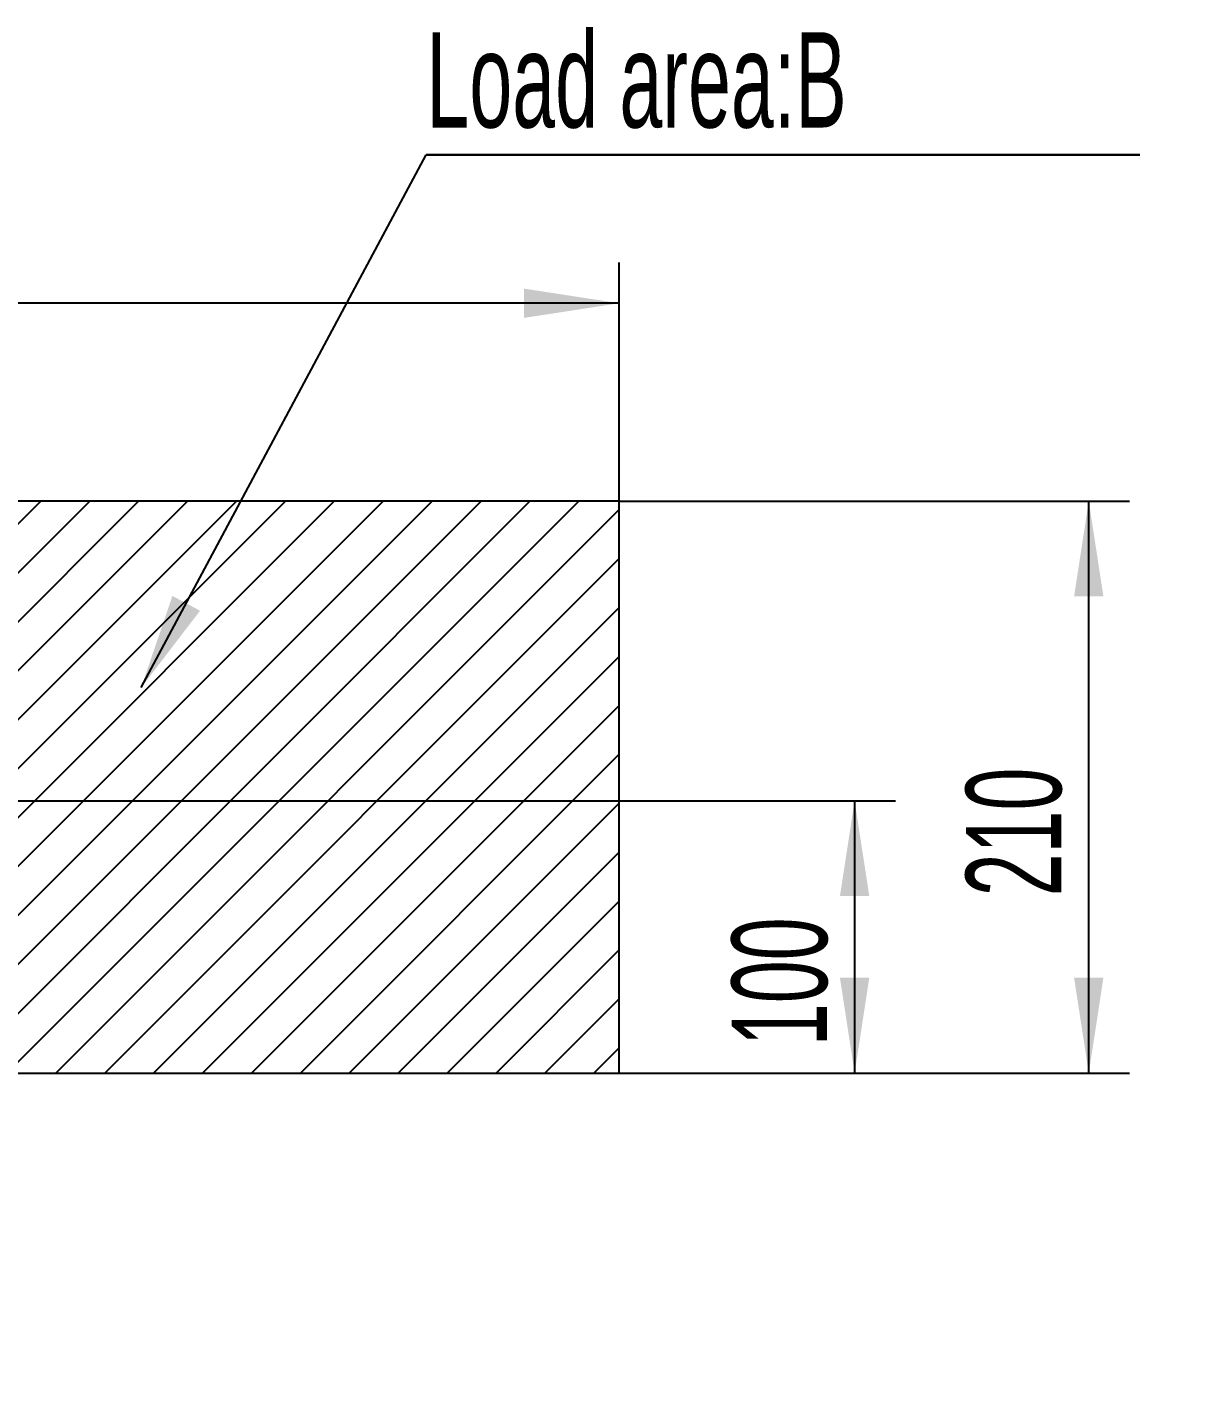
# Model space of a CAD drawing. Header units: millimetres. Extents: x -280 to 408, y 33 to 269.
# Drawn here: x 135.03 to 177.91, y 201.98 to 251.71 of the extents above; entities that cross this region are included whole.
import ezdxf

# ---------------------------------------------------------------- set-up
doc = ezdxf.new("R2010")
doc.units = ezdxf.units.MM
doc.layers.add('FORMAT', color=7, linetype='Continuous')
doc.styles.add('SLDTEXTSTYLE0', font='TXT', dxfattribs={"width": 0.605})
doc.dimstyles.new('SLDDIMSTYLE0', dxfattribs={"dimtxt": 0, "dimasz": 3.5, "dimexe": 0, "dimexo": 0.0625, "dimgap": 0, "dimtad": 0, "dimtih": 1, "dimtoh": 1, "dimdec": 0, "dimrnd": 1e-09, "dimzin": 0, "dimdsep": 46, "dimtxsty": 'Standard', "dimsah": 1, "dimcen": 0.09, "dimadec": 0, "dimazin": 0, "dimtfac": 3.5, "dimtdec": 0, "dimtofl": 0, "dimtmove": 0, "dimatfit": 3, "dimfxl": 1, "dimfrac": 2, "dimtolj": 1, "dimtzin": 0, "dimarcsym": 0})
doc.dimstyles.new('SLDDIMSTYLE1', dxfattribs={"dimtxt": 3.5, "dimasz": 3.5, "dimexe": 0, "dimexo": 0.0625, "dimgap": 0.875, "dimtad": 1, "dimtoh": 1, "dimlfac": 10, "dimrnd": 1e-09, "dimzin": 12, "dimdsep": 46, "dimtxsty": 'SLDTEXTSTYLE0', "dimsah": 1, "dimcen": 0.09, "dimadec": 0, "dimazin": 0, "dimtfac": 1, "dimtdec": 3, "dimtofl": 0, "dimtmove": 0, "dimatfit": 3, "dimfxl": 1, "dimfrac": 2, "dimtolj": 1, "dimtzin": 12, "dimarcsym": 0})
doc.dimstyles.new('SLDDIMSTYLE3', dxfattribs={"dimtxt": 3.5, "dimasz": 3.5, "dimexe": 0, "dimexo": 0.0625, "dimgap": 0.875, "dimtad": 1, "dimtoh": 1, "dimlfac": 10, "dimrnd": 1e-09, "dimzin": 12, "dimdsep": 46, "dimtxsty": 'SLDTEXTSTYLE0', "dimblk1": 'NONE', "dimblk2": 'NONE', "dimsah": 1, "dimcen": 0.09, "dimadec": 0, "dimazin": 0, "dimtfac": 1, "dimtdec": 3, "dimtofl": 0, "dimtmove": 0, "dimatfit": 3, "dimldrblk": 'NONE', "dimfxl": 1, "dimfrac": 2, "dimtolj": 1, "dimtzin": 12, "dimarcsym": 0})

# ---------------------------------------------------------------- blocks, each defined once
blk = doc.blocks.new('SW_NOTE_0')
at = {"layer": 'FORMAT', "color": 0}
for p, q in [((0, 0), (26.2, 0)), ((26.2, 0), (0, 0)), ((0, 0), (26.2, 0)), ((26.2, 0), (0, 0)), ((0, 0), (26.2, 0)), ((26.2, 0), (0, 0))]:
    blk.add_line(p, q, dxfattribs=at)
at = {"layer": 'FORMAT', "color": 0, "insert": (0.007, 4.503), "char_height": 3.5, "attachment_point": 1, "style": 'SLDTEXTSTYLE0'}
blk.add_mtext('Load area:B', dxfattribs=at)
blk = doc.blocks.new('*D4')
at = {"layer": 'FORMAT', "color": 7, "transparency": 16777216}
for p, q in [((156.769, 234.314), (175.51, 234.314)), ((174.01, 213.314), (174.01, 234.314)), ((156.769, 213.314), (175.51, 213.314))]:
    blk.add_line(p, q, dxfattribs=at)
for points in [[(174.01, 234.314), (173.471, 230.814), (174.548, 230.814)], [(174.01, 213.314), (174.548, 216.814), (173.471, 216.814)]]:
    blk.add_solid(points, dxfattribs=at)
at = {"layer": 'FORMAT', "color": 7, "transparency": 16777216, "insert": (169.498, 219.805), "char_height": 3.5, "attachment_point": 1, "rotation": 90, "style": 'SLDTEXTSTYLE0'}
blk.add_mtext('210', dxfattribs=at)
blk = doc.blocks.new('*D5')
at = {"layer": 'FORMAT', "color": 7, "transparency": 16777216}
for p, q in [((106.769, 234.314), (106.769, 243.076)), ((156.769, 234.314), (156.769, 243.076)), ((156.769, 241.576), (106.769, 241.576))]:
    blk.add_line(p, q, dxfattribs=at)
for points in [[(106.769, 241.576), (110.269, 241.038), (110.269, 242.115)], [(156.769, 241.576), (153.269, 242.115), (153.269, 241.038)]]:
    blk.add_solid(points, dxfattribs=at)
at = {"layer": 'FORMAT', "color": 7, "transparency": 16777216, "insert": (127.759, 246.088), "char_height": 3.5, "attachment_point": 1, "style": 'SLDTEXTSTYLE0'}
blk.add_mtext('500', dxfattribs=at)
blk = doc.blocks.new('*D6')
at = {"layer": 'FORMAT', "color": 7, "transparency": 16777216}
for p, q in [((164.345, 223.314), (166.913, 223.314)), ((165.413, 223.314), (165.413, 213.314)), ((156.769, 213.314), (166.913, 213.314))]:
    blk.add_line(p, q, dxfattribs=at)
for points in [[(165.413, 223.314), (164.874, 219.814), (165.951, 219.814)], [(165.413, 213.314), (165.951, 216.814), (164.874, 216.814)]]:
    blk.add_solid(points, dxfattribs=at)
at = {"layer": 'FORMAT', "color": 7, "transparency": 16777216, "insert": (160.901, 214.305), "char_height": 3.5, "attachment_point": 1, "rotation": 90, "style": 'SLDTEXTSTYLE0'}
blk.add_mtext('100', dxfattribs=at)
blk = doc.blocks.new('SW_CENTERMARKSYMBOL_0')
at = {"layer": 'FORMAT', "color": 0}
blk.add_line((0.7, 0), (122.361, 0), dxfattribs=at)
blk = doc.blocks.new('*D21')
at = {"layer": 'FORMAT', "color": 7, "transparency": 16777216, "insert": (-280.353, 201.978), "char_height": 3.5, "attachment_point": 1, "rotation": 90, "style": 'SLDTEXTSTYLE0'}
blk.add_mtext('0', dxfattribs=at)
blk = doc.blocks.new('_NONE')

msp = doc.modelspace()

# ---------------------------------------------------------------- hatches: boundary and pattern name
at = {"layer": 'FORMAT'}
h = msp.add_hatch(dxfattribs=at)
h.set_pattern_fill('ANSI31', color=256, scale=0.4, style=0)
h.paths.add_polyline_path([(156.7687, 213.3144), (156.7687, 234.3144), (106.7687, 234.3144), (106.7687, 213.3144)], flags=0)

# ---------------------------------------------------------------- linework, layer by layer
at = {"layer": 'FORMAT', "color": 7}
for p, q in [((156.7687, 234.3144), (106.7687, 234.3144)), ((156.7687, 213.3144), (156.7687, 234.3144)), ((106.7687, 213.3144), (156.7687, 213.3144))]:
    msp.add_line(p, q, dxfattribs=at)

# ---------------------------------------------------------------- block references
for name, p in [('SW_NOTE_0', (149.6863, 247.0252)), ('SW_CENTERMARKSYMBOL_0', (41.9833, 223.3144))]:
    msp.add_blockref(name, p, dxfattribs=at)

# ---------------------------------------------------------------- dimensions: what is measured, and where the dimension line sits
dim = msp.add_linear_dim(base=(106.7687, 241.5765), p1=(156.7687, 234.3144), p2=(106.7687, 234.3144), dimstyle='SLDDIMSTYLE1', dxfattribs=at)
dim.commit()
dim.dimension.update_dxf_attribs({"geometry": '*D5', "text_midpoint": (131.7687, 241.5765), "dimtype": 160})
for base, p1, p2, dimstyle, picture, middle in [((174.0096, 234.3144), (156.7687, 213.3144), (156.7687, 234.3144), 'SLDDIMSTYLE1', '*D4', (174.0096, 223.8144)), ((165.4129, 213.3144), (164.3446, 223.3144), (156.7687, 213.3144), 'SLDDIMSTYLE1', '*D6', (165.4129, 218.3144)), ((-275.8414967125, 203.3143764913), (303.4412682233, 203.3143764913), (306.4037664416, 203.3143764913), 'SLDDIMSTYLE3', '*D21', (-275.8414967125, 203.3143764913))]:
    dim = msp.add_linear_dim(base=base, p1=p1, p2=p2, angle=90, dimstyle=dimstyle, dxfattribs=at)
    dim.commit()
    dim.dimension.update_dxf_attribs({"geometry": picture, "text_midpoint": middle, "dimtype": 160})

# ---------------------------------------------------------------- leaders
msp.add_leader([(139.2218, 227.4744), (149.6863, 247.0252)], dimstyle='SLDDIMSTYLE0', dxfattribs=at)

doc.saveas('drawing.dxf')
